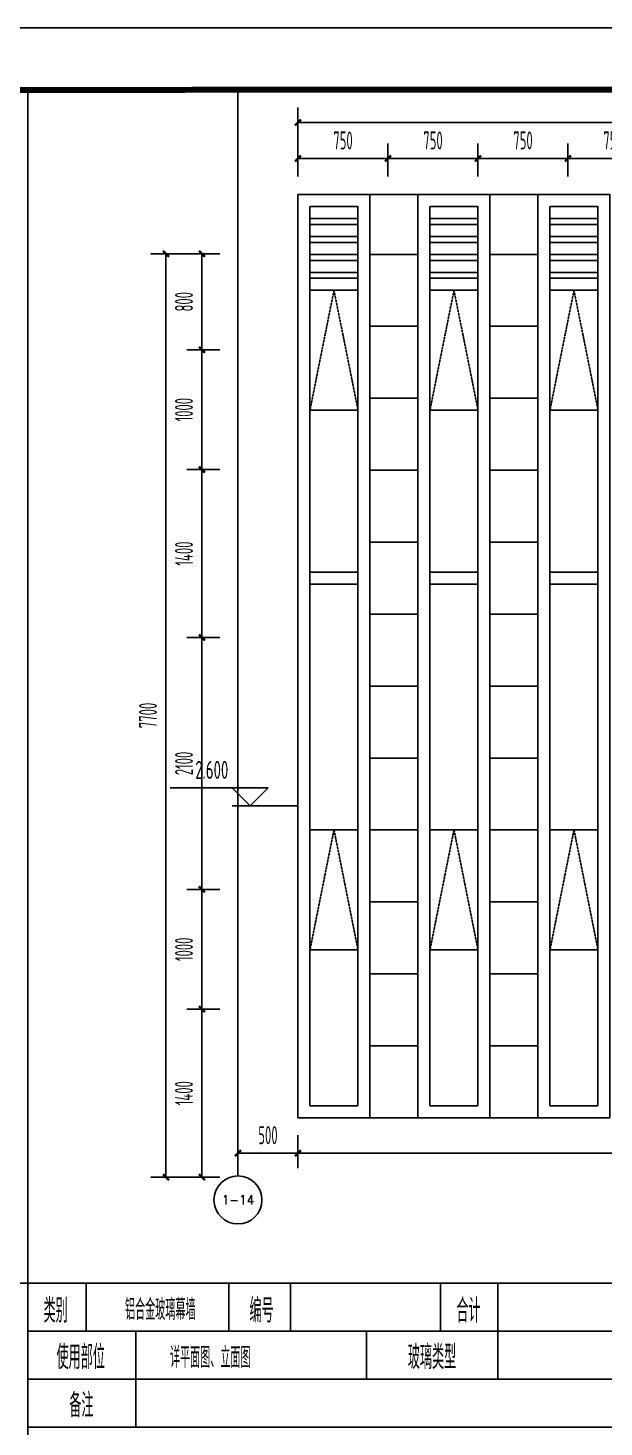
# Model space of a CAD drawing. Header units: millimetres. Extents: x 0 to 84100, y 0 to 29700.
# Drawn here: x 56806 to 61606, y 18033 to 29700 of the extents above; entities that cross this region are included whole.
import ezdxf
from ezdxf.enums import TextEntityAlignment as Align

# ---------------------------------------------------------------- set-up
doc = ezdxf.new("R2010")
doc.units = ezdxf.units.MM
doc.linetypes.add('DASH', pattern=[0.35, 0.25, -0.1])
doc.linetypes.add('DOTE', pattern=[2.42, 2, -0.2, 0.02, -0.2])
for name, color, linetype in [('A-ANNO-DIMS2', 94, 'Continuous'), ('A-ANNO-LEV1', 3, 'Continuous'), ('A-ANNO-SYMB', 3, 'Continuous'), ('A-AXIS', 1, 'Continuous'), ('A-AXIS-DIMS', 3, 'Continuous'), ('A-AXIS-TEXT', 7, 'Continuous'), ('A-DETL-LIN2', 7, 'Continuous'), ('A-ELEV-HATC', 8, 'Continuous'), ('A-FLOR-IDEN', 7, 'Continuous'), ('A-TEXT', 7, 'Continuous'), ('A-WALL-PATT', 252, 'Continuous'), ('A-WIN', 4, 'Continuous'), ('LAYER3', 7, 'Continuous'), ('TEXT', 7, 'Continuous'), ('TITLE', 15, 'Continuous')]:
    doc.layers.add(name, color=color, linetype=linetype)
doc.styles.add('_TCH_AXIS', font='COMPLEX', dxfattribs={"bigfont": 'GBCBIG'})
doc.styles.add('DIM_FONT', font='gbxwxt.shx', dxfattribs={"width": 0.6, "bigfont": 'gbhzfs.shx'})
doc.styles.add('DIM_FONT_T3', font='gbxwxt.shx', dxfattribs={"width": 0.6, "bigfont": 'gbhzfs.shx'})
doc.styles.add('GBstyle', font='gbxwxt.shx', dxfattribs={"width": 0.7, "bigfont": 'gbhzfs.shx'})
doc.dimstyles.new('DIMN50', dxfattribs={"dimscale": 0.5, "dimtxt": 300, "dimasz": 100, "dimexe": 250, "dimexo": 300, "dimgap": 150, "dimtad": 1, "dimdec": 0, "dimzin": 0, "dimdsep": 46, "dimtxsty": 'DIM_FONT', "dimblk": 'ARCHTICK', "dimcen": 0.09, "dimclrt": 7, "dimazin": 2, "dimtfac": 1, "dimtdec": 0, "dimtix": 1, "dimtmove": 2, "dimatfit": 3, "dimfxl": 1, "dimtolj": 1, "dimtzin": 0, "dimarcsym": 0})
doc.dimstyles.new('DIMN50$TCH&&50', dxfattribs={"dimtxt": 150, "dimasz": 50, "dimexe": 125, "dimexo": 150, "dimgap": 75, "dimtad": 1, "dimdec": 0, "dimzin": 0, "dimdsep": 46, "dimtxsty": 'DIM_FONT_T3', "dimblk": 'ARCHTICK', "dimcen": 0.09, "dimclrt": 7, "dimazin": 2, "dimtfac": 1, "dimtdec": 0, "dimtix": 1, "dimtmove": 2, "dimatfit": 3, "dimfxl": 1, "dimtolj": 1, "dimtzin": 0, "dimarcsym": 0})

# ---------------------------------------------------------------- blocks, each defined once
blk = doc.blocks.new('A1')
at = {"layer": 'TITLE'}
for points in [[(0, 0), (0, 59400), (-84100, 59400), (-84100, 0)], [(-81600, 58350), (-950, 58450), (-950, 950), (-81600, 1000)], [(-81600, 58350), (-1050, 58350), (-1050, 1050), (-81600, 1000)]]:
    blk.add_lwpolyline(points, close=True, dxfattribs=at)
at = {"layer": 'TITLE', "const_width": 100}
blk.add_lwpolyline([(-1000, 58400), (-81600, 58350), (-81600, 1000), (-1000, 1000)], close=True, dxfattribs=at)
blk = doc.blocks.new('A$C3796090D')
at = {"layer": 'A-ANNO-LEV1'}
for p, q in [((815, 150), (0, 150)), ((665, 0), (515, 150)), ((665, 0), (815, 150)), ((515, 0), (1065, 0))]:
    blk.add_line(p, q, dxfattribs=at)
at = {"layer": 'A-FLOR-IDEN', "style": 'GBstyle', "width": 0.7}
blk.add_attdef('%%P0.000', (179, 226), '', height=150, dxfattribs=at)
blk = doc.blocks.new('_ArchTick')
at = {"color": 0, "linetype": 'ByBlock', "const_width": 0.4}
blk.add_lwpolyline([(-0.5, -0.5), (0.5, 0.5)], dxfattribs=at)
blk = doc.blocks.new('*D328')
at = {"layer": 'A-ANNO-DIMS2', "color": 0, "lineweight": -2, "ltscale": 10, "transparency": 16777216}
for p, q in [((58406, 21517, 0), (58131, 21517, 0)), ((58256, 20117, 0), (58256, 21517, 0)), ((58406, 20117, 0), (58131, 20117, 0))]:
    blk.add_line(p, q, dxfattribs=at)
at = {"layer": 'Defpoints', "color": 0, "ltscale": 10, "transparency": 16777216}
for p in [(58256, 21517, 0), (58556, 21517, 0), (58556, 20117, 0)]:
    blk.add_point(p, dxfattribs=at)
at = {"layer": 'A-ANNO-DIMS2', "color": 0, "lineweight": -2, "ltscale": 10, "transparency": 16777216, "xscale": 50, "yscale": 50, "zscale": 50}
for p, rotation in [((58256, 21517, 0), 90), ((58256, 20117, 0), 270)]:
    blk.add_blockref('_ArchTick', p, dxfattribs=dict(at, rotation=rotation))
at = {"layer": 'A-ANNO-DIMS2', "color": 7, "ltscale": 10, "transparency": 16777216, "insert": (58106, 20817, 0), "char_height": 150, "attachment_point": 5, "rotation": 90, "style": 'DIM_FONT'}
blk.add_mtext('\\A1;1400', dxfattribs=at)
blk = doc.blocks.new('*D329')
at = {"layer": 'A-ANNO-DIMS2', "color": 0, "lineweight": -2, "ltscale": 10, "transparency": 16777216}
for p, q in [((58406, 22517, 0), (58131, 22517, 0)), ((58256, 21517, 0), (58256, 22517, 0)), ((58406, 21517, 0), (58131, 21517, 0))]:
    blk.add_line(p, q, dxfattribs=at)
at = {"layer": 'Defpoints', "color": 0, "ltscale": 10, "transparency": 16777216}
for p in [(58256, 22517, 0), (58556, 22517, 0), (58556, 21517, 0)]:
    blk.add_point(p, dxfattribs=at)
at = {"layer": 'A-ANNO-DIMS2', "color": 0, "lineweight": -2, "ltscale": 10, "transparency": 16777216, "xscale": 50, "yscale": 50, "zscale": 50}
for p, rotation in [((58256, 22517, 0), 90), ((58256, 21517, 0), 270)]:
    blk.add_blockref('_ArchTick', p, dxfattribs=dict(at, rotation=rotation))
at = {"layer": 'A-ANNO-DIMS2', "color": 7, "ltscale": 10, "transparency": 16777216, "insert": (58106, 22017, 0), "char_height": 150, "attachment_point": 5, "rotation": 90, "style": 'DIM_FONT'}
blk.add_mtext('\\A1;1000', dxfattribs=at)
blk = doc.blocks.new('*D330')
at = {"layer": 'A-ANNO-DIMS2', "color": 0, "lineweight": -2, "ltscale": 10, "transparency": 16777216}
for p, q in [((58406, 24617, 0), (58131, 24617, 0)), ((58256, 22517, 0), (58256, 24617, 0)), ((58406, 22517, 0), (58131, 22517, 0))]:
    blk.add_line(p, q, dxfattribs=at)
at = {"layer": 'Defpoints', "color": 0, "ltscale": 10, "transparency": 16777216}
for p in [(58256, 24617, 0), (58556, 24617, 0), (58556, 22517, 0)]:
    blk.add_point(p, dxfattribs=at)
at = {"layer": 'A-ANNO-DIMS2', "color": 0, "lineweight": -2, "ltscale": 10, "transparency": 16777216, "xscale": 50, "yscale": 50, "zscale": 50}
for p, rotation in [((58256, 24617, 0), 90), ((58256, 22517, 0), 270)]:
    blk.add_blockref('_ArchTick', p, dxfattribs=dict(at, rotation=rotation))
at = {"layer": 'A-ANNO-DIMS2', "color": 7, "ltscale": 10, "transparency": 16777216, "insert": (58106, 23567, 0), "char_height": 150, "attachment_point": 5, "rotation": 90, "style": 'DIM_FONT'}
blk.add_mtext('\\A1;2100', dxfattribs=at)
blk = doc.blocks.new('*D331')
at = {"layer": 'A-ANNO-DIMS2', "color": 0, "lineweight": -2, "ltscale": 10, "transparency": 16777216}
for p, q in [((58406, 26017, 0), (58131, 26017, 0)), ((58256, 24617, 0), (58256, 26017, 0)), ((58406, 24617, 0), (58131, 24617, 0))]:
    blk.add_line(p, q, dxfattribs=at)
at = {"layer": 'Defpoints', "color": 0, "ltscale": 10, "transparency": 16777216}
for p in [(58256, 26017, 0), (58556, 26017, 0), (58556, 24617, 0)]:
    blk.add_point(p, dxfattribs=at)
at = {"layer": 'A-ANNO-DIMS2', "color": 0, "lineweight": -2, "ltscale": 10, "transparency": 16777216, "xscale": 50, "yscale": 50, "zscale": 50}
for p, rotation in [((58256, 26017, 0), 90), ((58256, 24617, 0), 270)]:
    blk.add_blockref('_ArchTick', p, dxfattribs=dict(at, rotation=rotation))
at = {"layer": 'A-ANNO-DIMS2', "color": 7, "ltscale": 10, "transparency": 16777216, "insert": (58106, 25317, 0), "char_height": 150, "attachment_point": 5, "rotation": 90, "style": 'DIM_FONT'}
blk.add_mtext('\\A1;1400', dxfattribs=at)
blk = doc.blocks.new('*D332')
at = {"layer": 'A-ANNO-DIMS2', "color": 0, "lineweight": -2, "ltscale": 10, "transparency": 16777216}
for p, q in [((58406, 27017, 0), (58131, 27017, 0)), ((58256, 26017, 0), (58256, 27017, 0)), ((58406, 26017, 0), (58131, 26017, 0))]:
    blk.add_line(p, q, dxfattribs=at)
at = {"layer": 'Defpoints', "color": 0, "ltscale": 10, "transparency": 16777216}
for p in [(58256, 27017, 0), (58556, 27017, 0), (58556, 26017, 0)]:
    blk.add_point(p, dxfattribs=at)
at = {"layer": 'A-ANNO-DIMS2', "color": 0, "lineweight": -2, "ltscale": 10, "transparency": 16777216, "xscale": 50, "yscale": 50, "zscale": 50}
for p, rotation in [((58256, 27017, 0), 90), ((58256, 26017, 0), 270)]:
    blk.add_blockref('_ArchTick', p, dxfattribs=dict(at, rotation=rotation))
at = {"layer": 'A-ANNO-DIMS2', "color": 7, "ltscale": 10, "transparency": 16777216, "insert": (58106, 26517, 0), "char_height": 150, "attachment_point": 5, "rotation": 90, "style": 'DIM_FONT'}
blk.add_mtext('\\A1;1000', dxfattribs=at)
blk = doc.blocks.new('*D333')
at = {"layer": 'A-ANNO-DIMS2', "color": 0, "lineweight": -2, "ltscale": 10, "transparency": 16777216}
for p, q in [((58406, 27817, 0), (58131, 27817, 0)), ((58256, 27017, 0), (58256, 27817, 0)), ((58406, 27017, 0), (58131, 27017, 0))]:
    blk.add_line(p, q, dxfattribs=at)
at = {"layer": 'Defpoints', "color": 0, "ltscale": 10, "transparency": 16777216}
for p in [(58256, 27817, 0), (58556, 27817, 0), (58556, 27017, 0)]:
    blk.add_point(p, dxfattribs=at)
at = {"layer": 'A-ANNO-DIMS2', "color": 0, "lineweight": -2, "ltscale": 10, "transparency": 16777216, "xscale": 50, "yscale": 50, "zscale": 50}
for p, rotation in [((58256, 27817, 0), 90), ((58256, 27017, 0), 270)]:
    blk.add_blockref('_ArchTick', p, dxfattribs=dict(at, rotation=rotation))
at = {"layer": 'A-ANNO-DIMS2', "color": 7, "ltscale": 10, "transparency": 16777216, "insert": (58106, 27417, 0), "char_height": 150, "attachment_point": 5, "rotation": 90, "style": 'DIM_FONT'}
blk.add_mtext('\\A1;800', dxfattribs=at)
blk = doc.blocks.new('*D334')
at = {"layer": 'A-ANNO-DIMS2', "color": 0, "lineweight": -2, "ltscale": 10, "transparency": 16777216}
for p, q in [((58406, 27817, 0), (57831, 27817, 0)), ((57956, 20117, 0), (57956, 27817, 0)), ((58406, 20117, 0), (57831, 20117, 0))]:
    blk.add_line(p, q, dxfattribs=at)
at = {"layer": 'Defpoints', "color": 0, "ltscale": 10, "transparency": 16777216}
for p in [(57956, 27817, 0), (58556, 27817, 0), (58556, 20117, 0)]:
    blk.add_point(p, dxfattribs=at)
at = {"layer": 'A-ANNO-DIMS2', "color": 0, "lineweight": -2, "ltscale": 10, "transparency": 16777216, "xscale": 50, "yscale": 50, "zscale": 50}
for p, rotation in [((57956, 27817, 0), 90), ((57956, 20117, 0), 270)]:
    blk.add_blockref('_ArchTick', p, dxfattribs=dict(at, rotation=rotation))
at = {"layer": 'A-ANNO-DIMS2', "color": 7, "ltscale": 10, "transparency": 16777216, "insert": (57806, 23967, 0), "char_height": 150, "attachment_point": 5, "rotation": 90, "style": 'DIM_FONT'}
blk.add_mtext('\\A1;7700', dxfattribs=at)
blk = doc.blocks.new('*D347')
at = {"layer": 'A-ANNO-DIMS2', "color": 0, "lineweight": -2, "ltscale": 10, "transparency": 16777216}
for p, q in [((61306, 28462, 0), (61306, 28737, 0)), ((62056, 28462, 0), (62056, 28737, 0)), ((62056, 28612, 0), (61306, 28612, 0))]:
    blk.add_line(p, q, dxfattribs=at)
at = {"layer": 'Defpoints', "color": 0, "ltscale": 10, "transparency": 16777216}
for p in [(61306, 28612, 0), (61306, 28312, 0), (62056, 28312, 0)]:
    blk.add_point(p, dxfattribs=at)
at = {"layer": 'A-ANNO-DIMS2', "color": 0, "lineweight": -2, "ltscale": 10, "transparency": 16777216, "xscale": 50, "yscale": 50, "zscale": 50, "rotation": 180}
blk.add_blockref('_ArchTick', (61306, 28612, 0), dxfattribs=at)
at = {"layer": 'A-ANNO-DIMS2', "color": 0, "lineweight": -2, "ltscale": 10, "transparency": 16777216, "xscale": 50, "yscale": 50, "zscale": 50}
blk.add_blockref('_ArchTick', (62056, 28612, 0), dxfattribs=at)
at = {"layer": 'A-ANNO-DIMS2', "color": 7, "ltscale": 10, "transparency": 16777216, "insert": (61681, 28762, 0), "char_height": 150, "attachment_point": 5, "style": 'DIM_FONT'}
blk.add_mtext('\\A1;750', dxfattribs=at)
blk = doc.blocks.new('*D348')
at = {"layer": 'A-ANNO-DIMS2', "color": 0, "lineweight": -2, "ltscale": 10, "transparency": 16777216}
for p, q in [((60556, 28462, 0), (60556, 28737, 0)), ((61306, 28462, 0), (61306, 28737, 0)), ((61306, 28612, 0), (60556, 28612, 0))]:
    blk.add_line(p, q, dxfattribs=at)
at = {"layer": 'Defpoints', "color": 0, "ltscale": 10, "transparency": 16777216}
for p in [(60556, 28612, 0), (60556, 28312, 0), (61306, 28312, 0)]:
    blk.add_point(p, dxfattribs=at)
at = {"layer": 'A-ANNO-DIMS2', "color": 0, "lineweight": -2, "ltscale": 10, "transparency": 16777216, "xscale": 50, "yscale": 50, "zscale": 50, "rotation": 180}
blk.add_blockref('_ArchTick', (60556, 28612, 0), dxfattribs=at)
at = {"layer": 'A-ANNO-DIMS2', "color": 0, "lineweight": -2, "ltscale": 10, "transparency": 16777216, "xscale": 50, "yscale": 50, "zscale": 50}
blk.add_blockref('_ArchTick', (61306, 28612, 0), dxfattribs=at)
at = {"layer": 'A-ANNO-DIMS2', "color": 7, "ltscale": 10, "transparency": 16777216, "insert": (60931, 28762, 0), "char_height": 150, "attachment_point": 5, "style": 'DIM_FONT'}
blk.add_mtext('\\A1;750', dxfattribs=at)
blk = doc.blocks.new('*D349')
at = {"layer": 'A-ANNO-DIMS2', "color": 0, "lineweight": -2, "ltscale": 10, "transparency": 16777216}
for p, q in [((59806, 28462, 0), (59806, 28737, 0)), ((60556, 28462, 0), (60556, 28737, 0)), ((60556, 28612, 0), (59806, 28612, 0))]:
    blk.add_line(p, q, dxfattribs=at)
at = {"layer": 'Defpoints', "color": 0, "ltscale": 10, "transparency": 16777216}
for p in [(59806, 28612, 0), (59806, 28312, 0), (60556, 28312, 0)]:
    blk.add_point(p, dxfattribs=at)
at = {"layer": 'A-ANNO-DIMS2', "color": 0, "lineweight": -2, "ltscale": 10, "transparency": 16777216, "xscale": 50, "yscale": 50, "zscale": 50, "rotation": 180}
blk.add_blockref('_ArchTick', (59806, 28612, 0), dxfattribs=at)
at = {"layer": 'A-ANNO-DIMS2', "color": 0, "lineweight": -2, "ltscale": 10, "transparency": 16777216, "xscale": 50, "yscale": 50, "zscale": 50}
blk.add_blockref('_ArchTick', (60556, 28612, 0), dxfattribs=at)
at = {"layer": 'A-ANNO-DIMS2', "color": 7, "ltscale": 10, "transparency": 16777216, "insert": (60181, 28762, 0), "char_height": 150, "attachment_point": 5, "style": 'DIM_FONT'}
blk.add_mtext('\\A1;750', dxfattribs=at)
blk = doc.blocks.new('*D350')
at = {"layer": 'A-ANNO-DIMS2', "color": 0, "lineweight": -2, "ltscale": 10, "transparency": 16777216}
for p, q in [((59056, 28462, 0), (59056, 28737, 0)), ((59806, 28462, 0), (59806, 28737, 0)), ((59806, 28612, 0), (59056, 28612, 0))]:
    blk.add_line(p, q, dxfattribs=at)
at = {"layer": 'Defpoints', "color": 0, "ltscale": 10, "transparency": 16777216}
for p in [(59056, 28612, 0), (59056, 28312, 0), (59806, 28312, 0)]:
    blk.add_point(p, dxfattribs=at)
at = {"layer": 'A-ANNO-DIMS2', "color": 0, "lineweight": -2, "ltscale": 10, "transparency": 16777216, "xscale": 50, "yscale": 50, "zscale": 50, "rotation": 180}
blk.add_blockref('_ArchTick', (59056, 28612, 0), dxfattribs=at)
at = {"layer": 'A-ANNO-DIMS2', "color": 0, "lineweight": -2, "ltscale": 10, "transparency": 16777216, "xscale": 50, "yscale": 50, "zscale": 50}
blk.add_blockref('_ArchTick', (59806, 28612, 0), dxfattribs=at)
at = {"layer": 'A-ANNO-DIMS2', "color": 7, "ltscale": 10, "transparency": 16777216, "insert": (59431, 28762, 0), "char_height": 150, "attachment_point": 5, "style": 'DIM_FONT'}
blk.add_mtext('\\A1;750', dxfattribs=at)
blk = doc.blocks.new('*D351')
at = {"layer": 'A-ANNO-DIMS2', "color": 0, "lineweight": -2, "ltscale": 10, "transparency": 16777216}
for p, q in [((59056, 28462, 0), (59056, 29037, 0)), ((69556, 28462, 0), (69556, 29037, 0)), ((69556, 28912, 0), (59056, 28912, 0))]:
    blk.add_line(p, q, dxfattribs=at)
at = {"layer": 'Defpoints', "color": 0, "ltscale": 10, "transparency": 16777216}
for p in [(59056, 28912, 0), (59056, 28312, 0), (69556, 28312, 0)]:
    blk.add_point(p, dxfattribs=at)
at = {"layer": 'A-ANNO-DIMS2', "color": 0, "lineweight": -2, "ltscale": 10, "transparency": 16777216, "xscale": 50, "yscale": 50, "zscale": 50, "rotation": 180}
blk.add_blockref('_ArchTick', (59056, 28912, 0), dxfattribs=at)
at = {"layer": 'A-ANNO-DIMS2', "color": 0, "lineweight": -2, "ltscale": 10, "transparency": 16777216, "xscale": 50, "yscale": 50, "zscale": 50}
blk.add_blockref('_ArchTick', (69556, 28912, 0), dxfattribs=at)
at = {"layer": 'A-ANNO-DIMS2', "color": 7, "ltscale": 10, "transparency": 16777216, "insert": (64306, 29062, 0), "char_height": 150, "attachment_point": 5, "style": 'DIM_FONT'}
blk.add_mtext('\\A1;10500', dxfattribs=at)
blk = doc.blocks.new('MQBS')
at = {"layer": 'A-ANNO-SYMB'}
for p, q in [((0, 2400), (14720, 2400)), ((0, 2400), (0, 0)), ((14720, 2400), (14720, 0)), ((0, 0), (14720, 0))]:
    blk.add_line(p, q, dxfattribs=at)
at = {"layer": 'LAYER3'}
for p, q in [((968, 2400), (968, 1600)), ((3350, 1600), (3350, 2400)), ((4373, 1600), (4373, 2400)), ((6874, 1600), (6874, 2400)), ((7833, 1599), (7833, 2400)), ((0, 1600), (14720, 1600)), ((1800, 1600), (1800, 800)), ((5642, 800), (5642, 1600)), ((7833, 1600), (7833, 800)), ((0, 800), (14720, 800)), ((1800, 800), (1800, 0))]:
    blk.add_line(p, q, dxfattribs=at)
at = {"layer": 'A-TEXT', "style": 'GBstyle', "width": 0.6}
for s, p in [('铝合金玻璃幕墙', (2205, 1785)), ('详平面图、立面图', (3037, 985))]:
    blk.add_text(s, height=350, dxfattribs=at).set_placement(p, align=Align.CENTER)
at = {"layer": 'TEXT', "color": 3, "style": 'GBstyle', "width": 0.7}
for s, p in [('类别', (461, 1742)), ('编号', (3893, 1742)), ('合计', (7342, 1742)), ('使用部位', (879, 967)), ('玻璃类型', (6734, 967)), ('备注', (890, 161))]:
    blk.add_text(s, height=400, dxfattribs=at).set_placement(p, align=Align.CENTER)
blk = doc.blocks.new('*D386')
at = {"layer": 'A-ANNO-DIMS2', "color": 0, "lineweight": -2, "ltscale": 10, "transparency": 16777216}
for p, q in [((58556, 20467), (58556, 20192)), ((59056, 20467), (59056, 20192)), ((58556, 20317), (59056, 20317))]:
    blk.add_line(p, q, dxfattribs=at)
at = {"layer": 'Defpoints', "color": 0, "ltscale": 10, "transparency": 16777216}
for p in [(58556, 20617), (59056, 20617), (59056, 20317)]:
    blk.add_point(p, dxfattribs=at)
at = {"layer": 'A-ANNO-DIMS2', "color": 0, "lineweight": -2, "ltscale": 10, "transparency": 16777216, "xscale": 50, "yscale": 50, "zscale": 50, "rotation": 180}
blk.add_blockref('_ArchTick', (58556, 20317), dxfattribs=at)
at = {"layer": 'A-ANNO-DIMS2', "color": 0, "lineweight": -2, "ltscale": 10, "transparency": 16777216, "xscale": 50, "yscale": 50, "zscale": 50}
blk.add_blockref('_ArchTick', (59056, 20317), dxfattribs=at)
at = {"layer": 'A-ANNO-DIMS2', "color": 7, "ltscale": 10, "transparency": 16777216, "insert": (58806, 20467), "char_height": 150, "attachment_point": 5, "style": 'DIM_FONT_T3'}
blk.add_mtext('\\A1;500', dxfattribs=at)
blk = doc.blocks.new('*D387')
at = {"layer": 'A-ANNO-DIMS2', "color": 0, "lineweight": -2, "ltscale": 10, "transparency": 16777216}
for p, q in [((59056, 20467), (59056, 20192)), ((69556, 20467), (69556, 20192)), ((59056, 20317), (69556, 20317))]:
    blk.add_line(p, q, dxfattribs=at)
at = {"layer": 'Defpoints', "color": 0, "ltscale": 10, "transparency": 16777216}
for p in [(59056, 20617), (69556, 20617), (69556, 20317)]:
    blk.add_point(p, dxfattribs=at)
at = {"layer": 'A-ANNO-DIMS2', "color": 0, "lineweight": -2, "ltscale": 10, "transparency": 16777216, "xscale": 50, "yscale": 50, "zscale": 50, "rotation": 180}
blk.add_blockref('_ArchTick', (59056, 20317), dxfattribs=at)
at = {"layer": 'A-ANNO-DIMS2', "color": 0, "lineweight": -2, "ltscale": 10, "transparency": 16777216, "xscale": 50, "yscale": 50, "zscale": 50}
blk.add_blockref('_ArchTick', (69556, 20317), dxfattribs=at)
at = {"layer": 'A-ANNO-DIMS2', "color": 7, "ltscale": 10, "transparency": 16777216, "insert": (64306, 20467), "char_height": 150, "attachment_point": 5, "style": 'DIM_FONT_T3'}
blk.add_mtext('\\A1;10500', dxfattribs=at)

msp = doc.modelspace()

# ---------------------------------------------------------------- linework, layer by layer
at = {"layer": 'A-AXIS', "linetype": 'DOTE', "ltscale": 5}
msp.add_line((58556.2, 21136, 0), (58556.2, 29200, 0), dxfattribs=at)
at = {"layer": 'A-AXIS-DIMS'}
msp.add_line((58556.2, 21136, 0), (58556.2, 20126.9, 0), dxfattribs=at)
msp.add_circle((58556.2, 19926.9), 200, dxfattribs=at)
at = {"layer": 'A-DETL-LIN2'}
msp.add_lwpolyline([(43300, 29200), (56806.2, 29200), (56806.2, 19233.3), (43300, 19233.3)], close=True, dxfattribs=at)
at = {"layer": 'A-DETL-LIN2', "elevation": 0}
for points in [[(56806.2, 29200), (70312.4, 29200), (70312.4, 19233.3), (56806.2, 19233.3)], [(56806.2, 18033.3), (70312.4, 18033.3), (70312.4, 7556.2), (56806.2, 7556.2)]]:
    msp.add_lwpolyline(points, close=True, dxfattribs=at)
at = {"layer": 'A-ELEV-HATC'}
for p, q in [((59656.2, 28312.3, 0), (60056.2, 28312.3, 0)), ((60656.2, 28312.3, 0), (61056.2, 28312.3, 0)), ((59656.2, 27812.3, 0), (60056.2, 27812.3, 0)), ((60656.2, 27812.3, 0), (61056.2, 27812.3, 0)), ((59656.2, 27212.3, 0), (60056.2, 27212.3, 0)), ((60656.2, 27212.3, 0), (61056.2, 27212.3, 0)), ((59656.2, 26612.3, 0), (60056.2, 26612.3, 0)), ((60656.2, 26612.3, 0), (61056.2, 26612.3, 0)), ((59656.2, 26012.3, 0), (60056.2, 26012.3, 0)), ((60656.2, 26012.3, 0), (61056.2, 26012.3, 0)), ((59656.2, 25412.3, 0), (60056.2, 25412.3, 0)), ((60656.2, 25412.3, 0), (61056.2, 25412.3, 0)), ((59656.2, 24812.3, 0), (60056.2, 24812.3, 0)), ((60656.2, 24812.3, 0), (61056.2, 24812.3, 0)), ((59656.2, 24212.3, 0), (60056.2, 24212.3, 0)), ((60656.2, 24212.3, 0), (61056.2, 24212.3, 0)), ((59656.2, 23612.3, 0), (60056.2, 23612.3, 0)), ((60656.2, 23612.3, 0), (61056.2, 23612.3, 0)), ((59656.2, 23012.3, 0), (60056.2, 23012.3, 0)), ((60656.2, 23012.3, 0), (61056.2, 23012.3, 0)), ((59656.2, 22412.3, 0), (60056.2, 22412.3, 0)), ((60656.2, 22412.3, 0), (61056.2, 22412.3, 0)), ((59656.2, 21812.3, 0), (60056.2, 21812.3, 0)), ((60656.2, 21812.3, 0), (61056.2, 21812.3, 0)), ((59656.2, 21212.3, 0), (60056.2, 21212.3, 0)), ((60656.2, 21212.3, 0), (61056.2, 21212.3, 0)), ((59656.2, 20612.3, 0), (60056.2, 20612.3, 0)), ((60656.2, 20612.3, 0), (61056.2, 20612.3, 0))]:
    msp.add_line(p, q, dxfattribs=at)
at = {"layer": 'A-WIN'}
for p, q in [((59156.2, 25162.3, 0), (59556.2, 25162.3, 0)), ((60156.2, 25162.3, 0), (60556.2, 25162.3, 0)), ((61156.2, 25162.3, 0), (61556.2, 25162.3, 0)), ((59156.2, 25062.3, 0), (59556.2, 25062.3, 0)), ((60156.2, 25062.3, 0), (60556.2, 25062.3, 0)), ((61156.2, 25062.3, 0), (61556.2, 25062.3, 0))]:
    msp.add_line(p, q, dxfattribs=at)
at = {"layer": 'A-WIN', "elevation": 0}
for points in [[(59056.2, 28312.3), (59656.2, 28312.3), (59656.2, 20612.3), (59056.2, 20612.3)], [(60056.2, 28312.3), (60656.2, 28312.3), (60656.2, 20612.3), (60056.2, 20612.3)], [(61056.2, 28312.3), (61656.2, 28312.3), (61656.2, 20612.3), (61056.2, 20612.3)], [(59156.2, 28212.3), (59556.2, 28212.3), (59556.2, 20712.3), (59156.2, 20712.3)], [(60156.2, 28212.3), (60556.2, 28212.3), (60556.2, 20712.3), (60156.2, 20712.3)], [(61156.2, 28212.3), (61556.2, 28212.3), (61556.2, 20712.3), (61156.2, 20712.3)], [(59156.2, 28112.3), (59556.2, 28112.3), (59556.2, 28062.3), (59156.2, 28062.3)], [(60156.2, 28112.3), (60556.2, 28112.3), (60556.2, 28062.3), (60156.2, 28062.3)], [(61156.2, 28112.3), (61556.2, 28112.3), (61556.2, 28062.3), (61156.2, 28062.3)], [(59156.2, 27962.3), (59556.2, 27962.3), (59556.2, 27912.3), (59156.2, 27912.3)], [(60156.2, 27962.3), (60556.2, 27962.3), (60556.2, 27912.3), (60156.2, 27912.3)], [(61156.2, 27962.3), (61556.2, 27962.3), (61556.2, 27912.3), (61156.2, 27912.3)], [(59156.2, 27812.3), (59556.2, 27812.3), (59556.2, 27762.3), (59156.2, 27762.3)], [(60156.2, 27812.3), (60556.2, 27812.3), (60556.2, 27762.3), (60156.2, 27762.3)], [(61156.2, 27812.3), (61556.2, 27812.3), (61556.2, 27762.3), (61156.2, 27762.3)], [(59156.2, 27662.3), (59556.2, 27662.3), (59556.2, 27612.3), (59156.2, 27612.3)], [(60156.2, 27662.3), (60556.2, 27662.3), (60556.2, 27612.3), (60156.2, 27612.3)], [(61156.2, 27662.3), (61556.2, 27662.3), (61556.2, 27612.3), (61156.2, 27612.3)], [(59156.2, 27512.3), (59556.2, 27512.3), (59556.2, 26512.3), (59156.2, 26512.3)], [(60156.2, 27512.3), (60556.2, 27512.3), (60556.2, 26512.3), (60156.2, 26512.3)], [(61156.2, 27512.3), (61556.2, 27512.3), (61556.2, 26512.3), (61156.2, 26512.3)], [(59156.2, 23012.3), (59556.2, 23012.3), (59556.2, 22012.3), (59156.2, 22012.3)], [(60156.2, 23012.3), (60556.2, 23012.3), (60556.2, 22012.3), (60156.2, 22012.3)], [(61156.2, 23012.3), (61556.2, 23012.3), (61556.2, 22012.3), (61156.2, 22012.3)]]:
    msp.add_lwpolyline(points, close=True, dxfattribs=at)
at = {"layer": 'A-WIN', "linetype": 'DASH', "elevation": 0}
for points in [[(59156.2, 26512.3), (59356.2, 27512.3), (59556.2, 26512.3)], [(60156.2, 26512.3), (60356.2, 27512.3), (60556.2, 26512.3)], [(61156.2, 26512.3), (61356.2, 27512.3), (61556.2, 26512.3)], [(59156.2, 22012.3), (59356.2, 23012.3), (59556.2, 22012.3)], [(60156.2, 22012.3), (60356.2, 23012.3), (60556.2, 22012.3)], [(61156.2, 22012.3), (61356.2, 23012.3), (61556.2, 22012.3)]]:
    msp.add_lwpolyline(points, dxfattribs=at)

# ---------------------------------------------------------------- block references
at = {"layer": 'A-ANNO-LEV1'}
ref = msp.add_blockref('A$C3796090D', (57991.7, 23212.3, 0), dxfattribs=at)
ref.add_attrib('%%P0.000', '2.600', (58200.6, 23438.4, 0), dxfattribs={"layer": 'A-FLOR-IDEN', "height": 150, "style": 'GBstyle', "width": 0.7})
at = {"layer": 'A-WALL-PATT', "xscale": 0.5, "yscale": 0.5, "zscale": 0.5}
msp.add_blockref('MQBS', (56806.2, 18033.3, 0), dxfattribs=at)
at = {"layer": 'TITLE', "xscale": 0.5, "yscale": 0.5, "zscale": 0.5}
msp.add_blockref('A1', (84100, 0), dxfattribs=at)

# ---------------------------------------------------------------- texts
at = {"layer": 'A-AXIS-TEXT', "style": '_TCH_AXIS', "width": 1.013889}
msp.add_text('1-14', height=77.41, dxfattribs=at).set_placement((58421.7, 19888.2), (58690.8, 19888.2), align=Align.FIT)

# ---------------------------------------------------------------- dimensions: what is measured, and where the dimension line sits
at = {"layer": 'A-ANNO-DIMS2', "ltscale": 10}
for p1, p2, distance, picture, middle in [((69556.2, 28312.3, 0), (59056.2, 28312.3, 0), -600, '*D351', (64306.2, 29062.3, 0)), ((59806.2, 28312.3, 0), (59056.2, 28312.3, 0), -300, '*D350', (59431.2, 28762.3, 0)), ((60556.2, 28312.3, 0), (59806.2, 28312.3, 0), -300, '*D349', (60181.2, 28762.3, 0)), ((61306.2, 28312.3, 0), (60556.2, 28312.3, 0), -300, '*D348', (60931.2, 28762.3, 0)), ((62056.2, 28312.3, 0), (61306.2, 28312.3, 0), -300, '*D347', (61681.2, 28762.3, 0)), ((58556.2, 20116.7, 0), (58556.2, 27816.7, 0), 600, '*D334', (57806.2, 23966.7, 0)), ((58556.2, 27016.7, 0), (58556.2, 27816.7, 0), 300, '*D333', (58106.2, 27416.7, 0)), ((58556.2, 26016.7, 0), (58556.2, 27016.7, 0), 300, '*D332', (58106.2, 26516.7, 0)), ((58556.2, 24616.7, 0), (58556.2, 26016.7, 0), 300, '*D331', (58106.2, 25316.7, 0)), ((58556.2, 22516.7, 0), (58556.2, 24616.7, 0), 300, '*D330', (58106.2, 23566.7, 0)), ((58556.2, 21516.7, 0), (58556.2, 22516.7, 0), 300, '*D329', (58106.2, 22016.7, 0)), ((58556.2, 20116.7, 0), (58556.2, 21516.7, 0), 300, '*D328', (58106.2, 20816.7, 0))]:
    dim = msp.add_aligned_dim(p1=p1, p2=p2, distance=distance, dimstyle='DIMN50', dxfattribs=at)
    dim.commit()
    dim.dimension.update_dxf_attribs({"geometry": picture, "text_midpoint": middle})
for p1, p2, text, picture, middle in [((58556.2, 20616.7), (59056.2, 20616.7), '500', '*D386', (58806.2, 20466.7)), ((59056.2, 20616.7), (69556.2, 20616.7), '10500', '*D387', (64306.2, 20466.7))]:
    dim = msp.add_aligned_dim(p1=p1, p2=p2, distance=-300, text=text, dimstyle='DIMN50$TCH&&50', dxfattribs=at)
    dim.commit()
    dim.dimension.update_dxf_attribs({"geometry": picture, "text_midpoint": middle})

doc.saveas('drawing.dxf')
